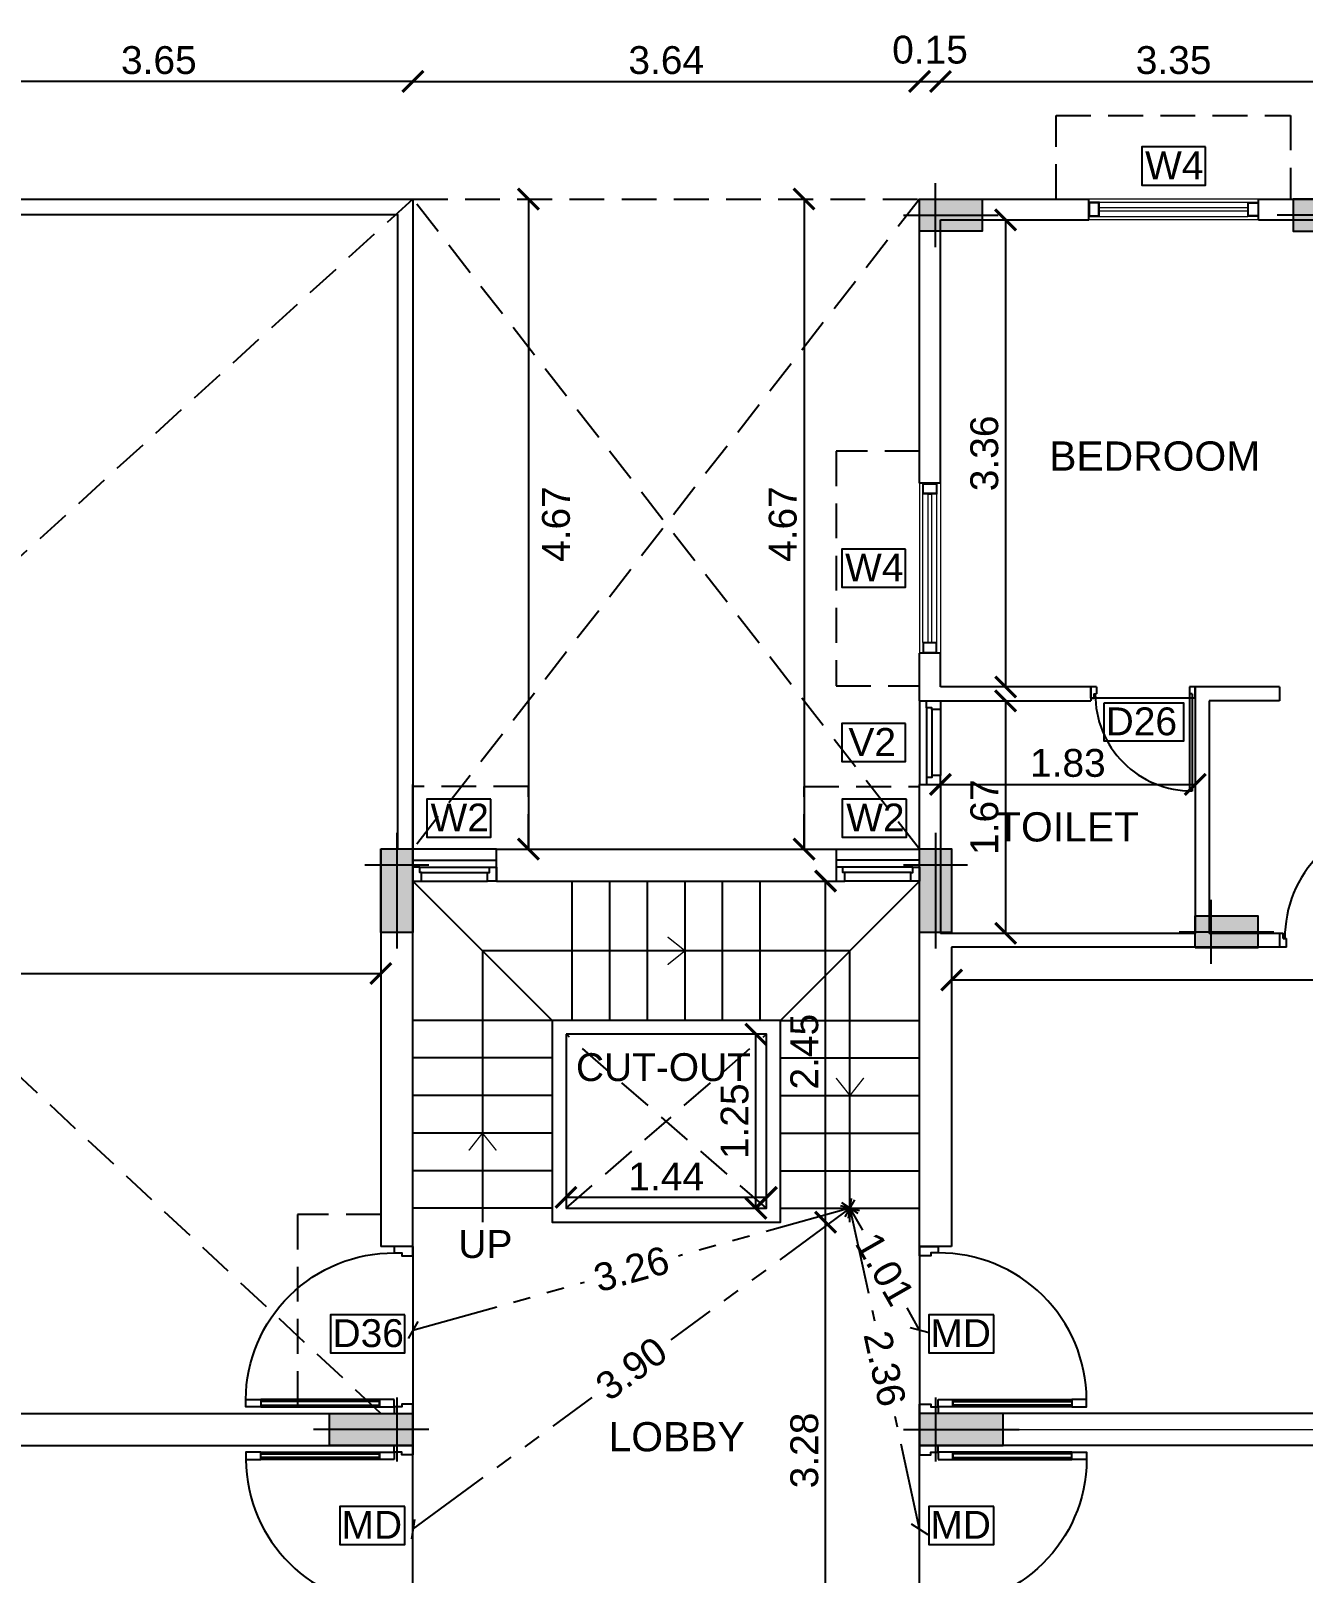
# Model space of a CAD drawing. Header units: metres. Extents: x 2130 to 3135, y 5414 to 5819.
# Drawn here: x 2916 to 2925.14, y 5639.4 to 5650.48 of the extents above; entities that cross this region are included whole.
import ezdxf
from ezdxf.enums import TextEntityAlignment as Align

# ---------------------------------------------------------------- set-up
doc = ezdxf.new("R2010")
doc.units = ezdxf.units.M
doc.header["$MEASUREMENT"] = 0
doc.header["$PDMODE"] = 34
doc.linetypes.add('HIDDEN', pattern=[0.375, 0.25, -0.125])
doc.linetypes.add('PHANTOM2', pattern=[1.25, 0.625, -0.125, 0.125, -0.125, 0.125, -0.125])
doc.layers.get('0').update_dxf_attribs({"lineweight": 18})
doc.layers.get('Defpoints').update_dxf_attribs({"lineweight": 18})
for name, color, linetype in [('col', 1, 'Continuous'), ('DIM', 8, 'Continuous'), ('JD', 3, 'Continuous'), ('WALL', 2, 'Continuous'), ('WIN', 5, 'Continuous')]:
    doc.layers.add(name, color=color, linetype=linetype)
doc.layers.add('DIST_EXIT', color=7, linetype='Continuous', lineweight=0)
doc.layers.add('text', color=7, linetype='Continuous', lineweight=25)
doc.styles.add('A1', font='arial.ttf')
doc.styles.add('R1', font='arial.ttf')
doc.styles.get("Standard").update_dxf_attribs({"font": 'arial.ttf'})
doc.dimstyles.new('app', dxfattribs={"dimtxt": 0.2, "dimasz": 0.1, "dimexe": 0.18, "dimexo": 0.0625, "dimgap": 0.09, "dimtad": 0, "dimzin": 0, "dimdsep": 46, "dimtxsty": 'Standard', "dimblk": 'OBLIQUE', "dimcen": 0.09, "dimse1": 1, "dimse2": 1, "dimclre": 8, "dimadec": 0, "dimazin": 0, "dimtfac": 1, "dimtofl": 0, "dimtmove": 0, "dimatfit": 3, "dimfxl": 0, "dimtolj": 1, "dimtzin": 0, "dimarcsym": 0})
doc.dimstyles.new('DIM-CMDA', dxfattribs={"dimtxt": 0.2, "dimasz": 0.15, "dimexe": 0.05, "dimexo": 0.0625, "dimgap": 0.05, "dimtad": 1, "dimzin": 1, "dimdsep": 46, "dimtxsty": 'R1', "dimblk": 'ARCHTICK', "dimcen": 0.09, "dimse1": 1, "dimse2": 1, "dimclrd": 8, "dimclre": 8, "dimadec": 0, "dimazin": 0, "dimtm": 1e-09, "dimtfac": 1, "dimtofl": 0, "dimtmove": 2, "dimatfit": 3, "dimfxl": 0, "dimtolj": 1, "dimtzin": 0, "dimlwd": -1, "dimlwe": -1, "dimarcsym": 0})

# ---------------------------------------------------------------- blocks, each defined once
blk = doc.blocks.new('A$C184E58E8')
for points in [[(825, 900), (825, 820), (865, 820), (865, 900)], [(825, 180), (825, 820), (865, 820), (865, 180)], [(835, 180), (835, 820), (855, 820), (855, 180)], [(825, 100), (825, 180), (865, 180), (865, 100)], [(35, 100), (35, 60), (50, 60), (50, 50), (50, 0), (0, 0), (0, 100)], [(865, 100), (900, 100), (900, 0), (850, 0), (850, 50), (850, 60), (865, 60)]]:
    blk.add_lwpolyline(points, close=True)
blk.add_arc((830, 105), 795, 90.36035, 180.36035)
blk = doc.blocks.new('MD')
at = {"layer": 'WIN'}
blk.add_line((-132.8668, 1580.5607), (-133.9268, 1580.5607), dxfattribs=at)
at = {"layer": 'WIN', "xscale": -0.0011777777776842, "yscale": 0.0011777777776842, "zscale": 0.0011777777776842}
blk.add_blockref('A$C184E58E8', (-132.8668, 1580.5607), dxfattribs=at)
blk = doc.blocks.new('A$C1E3E09E3')
at = {"layer": 'WIN'}
for p, q in [((0, 0.6), (0, 0)), ((0.05, 0.551), (0.05, 0.049)), ((0.087, 0.537), (0.087, 0.063)), ((0.15, 0.537), (0.15, 0.063))]:
    blk.add_line(p, q, dxfattribs=at)
at = {"layer": 'WIN', "color": 9}
for points in [[(0.05, 0.551), (0.05, 0.6), (0.15, 0.6), (0.15, 0.537), (0.087, 0.537), (0.087, 0.551), (0.05, 0.551)], [(0.05, 0.049), (0.05, 0), (0.15, 0), (0.15, 0.063), (0.087, 0.063), (0.087, 0.049), (0.05, 0.049)]]:
    blk.add_lwpolyline(points, dxfattribs=at)
blk = doc.blocks.new('A$C451D3D78')
at = {"layer": 'WIN'}
for p, q in [((0.851, 0.887), (0, 0.887)), ((0.813, 0.915), (0.913, 0.915)), ((0.813, 0.915), (0.813, 0.888)), ((0.851, 0.888), (0.813, 0.888)), ((0.851, 0.888), (0.851, 0.864)), ((0.913, 0.915), (0.913, 0.864)), ((0.851, 0.866), (0.001, 0.866)), ((0.913, 0.864), (0.851, 0.864)), ((0.851, 0.027), (0.813, 0.027)), ((0.813, 0), (0.813, 0.027)), ((0.913, 0.051), (0.851, 0.051)), ((0.851, 0.027), (0.851, 0.051)), ((0.913, 0.051), (0.913, 0)), ((0.813, 0), (0.913, 0))]:
    blk.add_line(p, q, dxfattribs=at)
blk.add_arc((0.846, 0.885), 0.846, 179.8207, 270.3545, dxfattribs=at)
blk = doc.blocks.new('A$C43150011')
at = {"layer": 'WIN'}
for p, q in [((0.667, 0.75), (0.749, 0.75)), ((0.667, 0.75), (0.667, 0.728)), ((0.698, 0.728), (0.667, 0.728)), ((0.698, 0.728), (0.698, 0.708)), ((0.749, 0.708), (0.698, 0.708)), ((0.749, 0.708), (0.749, 0.75)), ((0.698, 0.023), (0, 0.023)), ((0.698, 0.04), (0.001, 0.04)), ((0.667, 0), (0.667, 0.022)), ((0.698, 0.022), (0.667, 0.022)), ((0.667, 0), (0.749, 0)), ((0.749, 0.042), (0.698, 0.042)), ((0.698, 0.022), (0.698, 0.042)), ((0.749, 0), (0.749, 0.042))]:
    blk.add_line(p, q, dxfattribs=at)
blk.add_lwpolyline([(0.667, 0), (0.667, 0.75)], dxfattribs=at)
blk.add_arc((0.694, 0.025), 0.693, 89.6455, 180.1793, dxfattribs=at)
blk = doc.blocks.new('A$C5D530010')
at = {"layer": 'WIN', "lineweight": 9}
blk.add_lwpolyline([(0.064, 0.077), (0.064, 1.143), (0.089, 1.143), (0.089, 0.077)], close=True, dxfattribs=at)
at = {"color": 7, "lineweight": 9}
for points in [[(0.025, 1.22), (0.127, 1.22), (0.127, 1.143), (0.025, 1.143)], [(0.025, 0), (0.025, 0.077), (0.127, 0.077), (0.127, 0)]]:
    blk.add_wipeout(points, dxfattribs=at).dxf.layer = 'WIN'
at = {"layer": 'WIN', "lineweight": 9}
for p, q in [((0, 0), (0, 1.22)), ((0.15, 0), (0.15, 1.22)), ((0.025, 1.143), (0.025, 0.077)), ((0.127, 1.143), (0.127, 0.077))]:
    blk.add_line(p, q, dxfattribs=at)
at = {"layer": 'WIN', "color": 7, "lineweight": 9}
for points in [[(0.025, 1.22), (0.025, 1.143), (0.127, 1.143), (0.127, 1.22), (0.025, 1.22)], [(0.127, 0), (0.025, 0), (0.025, 0.077), (0.127, 0.077), (0.127, 0)]]:
    blk.add_lwpolyline(points, dxfattribs=at)
for points in [[(0.031, 1.214), (0.031, 1.149), (0.121, 1.149), (0.121, 1.214)], [(0.121, 0.006), (0.031, 0.006), (0.031, 0.071), (0.121, 0.071)]]:
    blk.add_lwpolyline(points, close=True, dxfattribs=at)
blk = doc.blocks.new('230x600')
blk.add_hatch(color=0).paths.add_polyline_path([(1593.962, -175.039), (1594.192, -175.039), (1594.192, -175.639), (1593.962, -175.639)])
at = {"color": 0}
for p, q in [((1594.077, -174.924), (1594.077, -175.754)), ((1593.847, -175.154), (1594.307, -175.154))]:
    blk.add_line(p, q, dxfattribs=at)
blk.add_lwpolyline([(1593.962, -175.039), (1594.192, -175.039), (1594.192, -175.639), (1593.962, -175.639)], close=True, dxfattribs=at)
blk = doc.blocks.new('230x450')
blk.add_hatch(color=0).paths.add_polyline_path([(1594.873, -175.039), (1595.103, -175.039), (1595.103, -175.489), (1594.873, -175.489)])
at = {"color": 0}
for p, q in [((1594.988, -174.924), (1594.988, -175.604)), ((1594.758, -175.154), (1595.218, -175.154))]:
    blk.add_line(p, q, dxfattribs=at)
blk.add_lwpolyline([(1594.873, -175.039), (1595.103, -175.039), (1595.103, -175.489), (1594.873, -175.489)], close=True, dxfattribs=at)
blk = doc.blocks.new('_ArchTick')
at = {"color": 0, "linetype": 'ByBlock', "const_width": 0.15}
blk.add_lwpolyline([(-0.5, -0.5), (0.5, 0.5)], dxfattribs=at)
blk = doc.blocks.new('*D276')
at = {"layer": 'Defpoints', "color": 0}
for p in [(2915.096, 5650.112), (2915.096, 5649.267), (2918.746, 5648.658)]:
    blk.add_point(p, dxfattribs=at)
at = {"layer": 'DIM', "color": 8}
blk.add_line((2918.746, 5650.112), (2915.096, 5650.112), dxfattribs=at)
at = {"layer": 'DIM', "color": 8, "xscale": 0.15, "yscale": 0.15, "zscale": 0.15, "rotation": 180}
blk.add_blockref('_ArchTick', (2915.096, 5650.112), dxfattribs=at)
at = {"layer": 'DIM', "color": 8, "xscale": 0.15, "yscale": 0.15, "zscale": 0.15}
blk.add_blockref('_ArchTick', (2918.746, 5650.112), dxfattribs=at)
at = {"layer": 'DIM', "color": 0, "insert": (2916.921, 5650.264), "char_height": 0.2, "attachment_point": 5, "style": 'R1'}
blk.add_mtext('\\A1;3.65', dxfattribs=at)
blk = doc.blocks.new('*D277')
at = {"layer": 'Defpoints', "color": 0}
for p in [(2922.386, 5650.112), (2918.746, 5648.351), (2922.386, 5648.246)]:
    blk.add_point(p, dxfattribs=at)
at = {"layer": 'DIM', "color": 8}
blk.add_line((2918.746, 5650.112), (2922.386, 5650.112), dxfattribs=at)
at = {"layer": 'DIM', "color": 8, "xscale": 0.15, "yscale": 0.15, "zscale": 0.15, "rotation": 180}
blk.add_blockref('_ArchTick', (2918.746, 5650.112), dxfattribs=at)
at = {"layer": 'DIM', "color": 8, "xscale": 0.15, "yscale": 0.15, "zscale": 0.15}
blk.add_blockref('_ArchTick', (2922.386, 5650.112), dxfattribs=at)
at = {"layer": 'DIM', "color": 0, "insert": (2920.566, 5650.264), "char_height": 0.2, "attachment_point": 5, "style": 'R1'}
blk.add_mtext('\\A1;3.64', dxfattribs=at)
blk = doc.blocks.new('*D278')
at = {"layer": 'Defpoints', "color": 0}
for p in [(2922.536, 5650.112), (2922.386, 5648.246), (2922.536, 5648.171)]:
    blk.add_point(p, dxfattribs=at)
at = {"layer": 'DIM', "color": 8}
blk.add_line((2922.386, 5650.112), (2922.536, 5650.112), dxfattribs=at)
at = {"layer": 'DIM', "color": 8, "xscale": 0.15, "yscale": 0.15, "zscale": 0.15, "rotation": 180}
blk.add_blockref('_ArchTick', (2922.386, 5650.112), dxfattribs=at)
at = {"layer": 'DIM', "color": 8, "xscale": 0.15, "yscale": 0.15, "zscale": 0.15}
blk.add_blockref('_ArchTick', (2922.536, 5650.112), dxfattribs=at)
at = {"layer": 'DIM', "color": 0, "insert": (2922.461, 5650.339), "char_height": 0.2, "attachment_point": 5, "style": 'R1'}
blk.add_mtext('\\A1;0.15', dxfattribs=at)
blk = doc.blocks.new('*D279')
at = {"layer": 'Defpoints', "color": 0}
for p in [(2925.886, 5650.112), (2925.886, 5648.391), (2922.536, 5648.171)]:
    blk.add_point(p, dxfattribs=at)
at = {"layer": 'DIM', "color": 8}
blk.add_line((2922.536, 5650.112), (2925.886, 5650.112), dxfattribs=at)
at = {"layer": 'DIM', "color": 8, "xscale": 0.15, "yscale": 0.15, "zscale": 0.15, "rotation": 180}
blk.add_blockref('_ArchTick', (2922.536, 5650.112), dxfattribs=at)
at = {"layer": 'DIM', "color": 8, "xscale": 0.15, "yscale": 0.15, "zscale": 0.15}
blk.add_blockref('_ArchTick', (2925.886, 5650.112), dxfattribs=at)
at = {"layer": 'DIM', "color": 0, "insert": (2924.211, 5650.264), "char_height": 0.2, "attachment_point": 5, "style": 'R1'}
blk.add_mtext('\\A1;3.35', dxfattribs=at)
blk = doc.blocks.new('*D285')
at = {"layer": 'Defpoints', "color": 0}
for p in [(2918.746, 5650.802), (2909.166, 5649.267), (2918.746, 5648.658)]:
    blk.add_point(p, dxfattribs=at)
at = {"layer": 'DIM', "color": 8}
blk.add_line((2909.166, 5650.802), (2918.746, 5650.802), dxfattribs=at)
at = {"layer": 'DIM', "color": 8, "xscale": 0.15, "yscale": 0.15, "zscale": 0.15, "rotation": 180}
blk.add_blockref('_ArchTick', (2909.166, 5650.802), dxfattribs=at)
at = {"layer": 'DIM', "color": 8, "xscale": 0.15, "yscale": 0.15, "zscale": 0.15}
blk.add_blockref('_ArchTick', (2918.746, 5650.802), dxfattribs=at)
at = {"layer": 'DIM', "color": 4, "insert": (2913.956, 5650.954), "char_height": 0.2, "attachment_point": 5, "style": 'R1'}
blk.add_mtext('\\A1;9.58', dxfattribs=at)
blk = doc.blocks.new('*D286')
at = {"layer": 'Defpoints', "color": 0}
for p in [(2922.386, 5650.802), (2918.746, 5648.658), (2922.386, 5648.55)]:
    blk.add_point(p, dxfattribs=at)
at = {"layer": 'DIM', "color": 8}
blk.add_line((2918.746, 5650.802), (2922.386, 5650.802), dxfattribs=at)
at = {"layer": 'DIM', "color": 8, "xscale": 0.15, "yscale": 0.15, "zscale": 0.15, "rotation": 180}
blk.add_blockref('_ArchTick', (2918.746, 5650.802), dxfattribs=at)
at = {"layer": 'DIM', "color": 8, "xscale": 0.15, "yscale": 0.15, "zscale": 0.15}
blk.add_blockref('_ArchTick', (2922.386, 5650.802), dxfattribs=at)
at = {"layer": 'DIM', "color": 4, "insert": (2920.566, 5650.954), "char_height": 0.2, "attachment_point": 5, "style": 'R1'}
blk.add_mtext('\\A1;3.64', dxfattribs=at)
blk = doc.blocks.new('*D287')
at = {"layer": 'Defpoints', "color": 0}
for p in [(2926.036, 5650.802), (2926.036, 5648.617), (2922.386, 5648.55)]:
    blk.add_point(p, dxfattribs=at)
at = {"layer": 'DIM', "color": 8}
blk.add_line((2922.386, 5650.802), (2926.036, 5650.802), dxfattribs=at)
at = {"layer": 'DIM', "color": 8, "xscale": 0.15, "yscale": 0.15, "zscale": 0.15, "rotation": 180}
blk.add_blockref('_ArchTick', (2922.386, 5650.802), dxfattribs=at)
at = {"layer": 'DIM', "color": 8, "xscale": 0.15, "yscale": 0.15, "zscale": 0.15}
blk.add_blockref('_ArchTick', (2926.036, 5650.802), dxfattribs=at)
at = {"layer": 'DIM', "color": 4, "insert": (2924.211, 5650.954), "char_height": 0.2, "attachment_point": 5, "style": 'R1'}
blk.add_mtext('\\A1;3.65', dxfattribs=at)
blk = doc.blocks.new('*D290')
at = {"layer": 'Defpoints', "color": 0}
for p in [(2909.166, 5651.398), (2909.166, 5648.134), (2931.966, 5647.863)]:
    blk.add_point(p, dxfattribs=at)
at = {"layer": 'DIM', "color": 8}
blk.add_line((2931.966, 5651.398), (2909.166, 5651.398), dxfattribs=at)
at = {"layer": 'DIM', "color": 8, "xscale": 0.15, "yscale": 0.15, "zscale": 0.15, "rotation": 180}
blk.add_blockref('_ArchTick', (2909.166, 5651.398), dxfattribs=at)
at = {"layer": 'DIM', "color": 8, "xscale": 0.15, "yscale": 0.15, "zscale": 0.15}
blk.add_blockref('_ArchTick', (2931.966, 5651.398), dxfattribs=at)
at = {"layer": 'DIM', "color": 2, "insert": (2920.566, 5651.56), "char_height": 0.22, "attachment_point": 5, "style": 'R1'}
blk.add_mtext('\\A1;22.80', dxfattribs=at)
blk = doc.blocks.new('*D136')
at = {"layer": 'Defpoints', "color": 0}
for p in [(2909.166, 5643.889), (2918.516, 5643.703), (2918.516, 5642.166)]:
    blk.add_point(p, dxfattribs=at)
at = {"layer": 'DIM', "color": 8}
blk.add_line((2909.166, 5643.703), (2918.516, 5643.703), dxfattribs=at)
at = {"layer": 'DIM', "color": 8, "xscale": 0.15, "yscale": 0.15, "zscale": 0.15, "rotation": 180}
blk.add_blockref('_ArchTick', (2909.166, 5643.703), dxfattribs=at)
at = {"layer": 'DIM', "color": 8, "xscale": 0.15, "yscale": 0.15, "zscale": 0.15}
blk.add_blockref('_ArchTick', (2918.516, 5643.703), dxfattribs=at)
at = {"layer": 'DIM', "color": 0, "insert": (2913.911, 5643.537), "char_height": 0.2, "attachment_point": 5, "style": 'R1'}
blk.add_mtext('\\A1;9.35', dxfattribs=at)
blk = doc.blocks.new('*D138')
at = {"layer": 'Defpoints', "color": 0}
for p in [(2919.829, 5649.267), (2919.576, 5644.597), (2919.829, 5644.597)]:
    blk.add_point(p, dxfattribs=at)
at = {"layer": 'DIM', "color": 8}
blk.add_line((2919.576, 5649.267), (2919.576, 5644.597), dxfattribs=at)
at = {"layer": 'DIM', "color": 8, "xscale": 0.15, "yscale": 0.15, "zscale": 0.15}
for p, rotation in [((2919.576, 5649.267), 90), ((2919.576, 5644.597), 270)]:
    blk.add_blockref('_ArchTick', p, dxfattribs=dict(at, rotation=rotation))
at = {"layer": 'DIM', "color": 0, "insert": (2919.775, 5646.932), "char_height": 0.2, "attachment_point": 5, "rotation": 90, "style": 'R1'}
blk.add_mtext('\\A1;4.67', dxfattribs=at)
blk = doc.blocks.new('*D139')
at = {"layer": 'Defpoints', "color": 0}
for p in [(2922.994, 5649.267), (2921.265, 5644.597), (2921.556, 5644.597)]:
    blk.add_point(p, dxfattribs=at)
at = {"layer": 'DIM', "color": 8}
blk.add_line((2921.556, 5649.267), (2921.556, 5644.597), dxfattribs=at)
at = {"layer": 'DIM', "color": 8, "xscale": 0.15, "yscale": 0.15, "zscale": 0.15}
for p, rotation in [((2921.556, 5649.267), 90), ((2921.556, 5644.597), 270)]:
    blk.add_blockref('_ArchTick', p, dxfattribs=dict(at, rotation=rotation))
at = {"layer": 'DIM', "color": 0, "insert": (2921.404, 5646.932), "char_height": 0.2, "attachment_point": 5, "rotation": 90, "style": 'R1'}
blk.add_mtext('\\A1;4.67', dxfattribs=at)
blk = doc.blocks.new('*D140')
at = {"layer": 'Defpoints', "color": 0}
for p in [(2923.069, 5649.117), (2923.004, 5645.762), (2923.076, 5645.762)]:
    blk.add_point(p, dxfattribs=at)
at = {"layer": 'DIM', "color": 8}
blk.add_line((2923.004, 5649.117), (2923.004, 5645.762), dxfattribs=at)
at = {"layer": 'DIM', "color": 8, "xscale": 0.15, "yscale": 0.15, "zscale": 0.15}
for p, rotation in [((2923.004, 5649.117), 90), ((2923.004, 5645.762), 270)]:
    blk.add_blockref('_ArchTick', p, dxfattribs=dict(at, rotation=rotation))
at = {"layer": 'DIM', "color": 0, "insert": (2922.852, 5647.44), "char_height": 0.2, "attachment_point": 5, "rotation": 90, "style": 'R1'}
blk.add_mtext('\\A1;3.36', dxfattribs=at)
blk = doc.blocks.new('*D141')
at = {"layer": 'Defpoints', "color": 0}
for p in [(2922.788, 5645.662), (2922.788, 5643.992), (2923.004, 5643.992)]:
    blk.add_point(p, dxfattribs=at)
at = {"layer": 'DIM', "color": 8}
blk.add_line((2923.004, 5645.662), (2923.004, 5643.992), dxfattribs=at)
at = {"layer": 'DIM', "color": 8, "xscale": 0.15, "yscale": 0.15, "zscale": 0.15}
for p, rotation in [((2923.004, 5645.662), 90), ((2923.004, 5643.992), 270)]:
    blk.add_blockref('_ArchTick', p, dxfattribs=dict(at, rotation=rotation))
at = {"layer": 'DIM', "color": 0, "insert": (2922.852, 5644.827), "char_height": 0.2, "attachment_point": 5, "rotation": 90, "style": 'R1'}
blk.add_mtext('\\A1;1.67', dxfattribs=at)
blk = doc.blocks.new('*D142')
at = {"layer": 'Defpoints', "color": 0}
for p in [(2924.366, 5645.062), (2922.536, 5644.918), (2924.366, 5644.918)]:
    blk.add_point(p, dxfattribs=at)
at = {"layer": 'DIM', "color": 8}
blk.add_line((2922.536, 5645.062), (2924.366, 5645.062), dxfattribs=at)
at = {"layer": 'DIM', "color": 8, "xscale": 0.15, "yscale": 0.15, "zscale": 0.15, "rotation": 180}
blk.add_blockref('_ArchTick', (2922.536, 5645.062), dxfattribs=at)
at = {"layer": 'DIM', "color": 8, "xscale": 0.15, "yscale": 0.15, "zscale": 0.15}
blk.add_blockref('_ArchTick', (2924.366, 5645.062), dxfattribs=at)
at = {"layer": 'DIM', "color": 0, "insert": (2923.451, 5645.215), "char_height": 0.2, "attachment_point": 5, "style": 'R1'}
blk.add_mtext('\\A1;1.83', dxfattribs=at)
blk = doc.blocks.new('*D147')
at = {"layer": 'Defpoints', "color": 0}
for p in [(2929.536, 5643.657), (2922.616, 5642.035), (2929.536, 5641.317)]:
    blk.add_point(p, dxfattribs=at)
at = {"layer": 'DIM', "color": 8}
blk.add_line((2922.616, 5643.657), (2929.536, 5643.657), dxfattribs=at)
at = {"layer": 'DIM', "color": 8, "xscale": 0.15, "yscale": 0.15, "zscale": 0.15, "rotation": 180}
blk.add_blockref('_ArchTick', (2922.616, 5643.657), dxfattribs=at)
at = {"layer": 'DIM', "color": 8, "xscale": 0.15, "yscale": 0.15, "zscale": 0.15}
blk.add_blockref('_ArchTick', (2929.536, 5643.657), dxfattribs=at)
at = {"layer": 'DIM', "color": 0, "insert": (2926.251, 5643.499), "char_height": 0.2, "attachment_point": 5, "style": 'R1'}
blk.add_mtext('\\A1;6.92', dxfattribs=at)
blk = doc.blocks.new('*D150')
at = {"layer": 'Defpoints', "color": 0}
for p in [(2929.536, 5639.645), (2922.616, 5638.863), (2929.536, 5637.134)]:
    blk.add_point(p, dxfattribs=at)
at = {"layer": 'DIM', "color": 8}
blk.add_line((2922.616, 5637.134), (2929.536, 5637.134), dxfattribs=at)
at = {"layer": 'DIM', "color": 8, "xscale": 0.15, "yscale": 0.15, "zscale": 0.15, "rotation": 180}
blk.add_blockref('_ArchTick', (2922.616, 5637.134), dxfattribs=at)
at = {"layer": 'DIM', "color": 8, "xscale": 0.15, "yscale": 0.15, "zscale": 0.15}
blk.add_blockref('_ArchTick', (2929.536, 5637.134), dxfattribs=at)
at = {"layer": 'DIM', "color": 0, "insert": (2926.076, 5637.286), "char_height": 0.2, "attachment_point": 5, "style": 'R1'}
blk.add_mtext('\\A1;6.92', dxfattribs=at)
blk = doc.blocks.new('*D159')
at = {"layer": 'Defpoints', "color": 0}
for p in [(2921.364, 5641.917), (2921.711, 5641.917), (2921.364, 5638.637)]:
    blk.add_point(p, dxfattribs=at)
at = {"layer": 'DIM', "color": 8}
blk.add_line((2921.711, 5638.637), (2921.711, 5641.917), dxfattribs=at)
at = {"layer": 'DIM', "color": 8, "xscale": 0.15, "yscale": 0.15, "zscale": 0.15}
for p, rotation in [((2921.711, 5641.917), 90), ((2921.711, 5638.637), 270)]:
    blk.add_blockref('_ArchTick', p, dxfattribs=dict(at, rotation=rotation))
at = {"layer": 'DIM', "color": 0, "insert": (2921.559, 5640.277), "char_height": 0.2, "attachment_point": 5, "rotation": 90, "style": 'R1'}
blk.add_mtext('\\A1;3.28', dxfattribs=at)
blk = doc.blocks.new('*D160')
at = {"layer": 'Defpoints', "color": 0}
for p in [(2921.386, 5644.367), (2921.711, 5644.367), (2921.386, 5641.917)]:
    blk.add_point(p, dxfattribs=at)
at = {"layer": 'DIM', "color": 8}
blk.add_line((2921.711, 5641.917), (2921.711, 5644.367), dxfattribs=at)
at = {"layer": 'DIM', "color": 8, "xscale": 0.15, "yscale": 0.15, "zscale": 0.15}
for p, rotation in [((2921.711, 5644.367), 90), ((2921.711, 5641.917), 270)]:
    blk.add_blockref('_ArchTick', p, dxfattribs=dict(at, rotation=rotation))
at = {"layer": 'DIM', "color": 0, "insert": (2921.559, 5643.142), "char_height": 0.2, "attachment_point": 5, "rotation": 90, "style": 'R1'}
blk.add_mtext('\\A1;2.45', dxfattribs=at)
blk = doc.blocks.new('*D161')
at = {"layer": 'Defpoints', "color": 0}
for p in [(2919.846, 5642.095), (2919.846, 5642.017), (2921.286, 5642.017)]:
    blk.add_point(p, dxfattribs=at)
at = {"layer": 'DIM', "color": 8}
blk.add_line((2921.286, 5642.095), (2919.846, 5642.095), dxfattribs=at)
at = {"layer": 'DIM', "color": 8, "xscale": 0.15, "yscale": 0.15, "zscale": 0.15, "rotation": 180}
blk.add_blockref('_ArchTick', (2919.846, 5642.095), dxfattribs=at)
at = {"layer": 'DIM', "color": 8, "xscale": 0.15, "yscale": 0.15, "zscale": 0.15}
blk.add_blockref('_ArchTick', (2921.286, 5642.095), dxfattribs=at)
at = {"layer": 'DIM', "color": 0, "insert": (2920.566, 5642.245), "char_height": 0.2, "attachment_point": 5, "style": 'R1'}
blk.add_mtext('\\A1;1.44', dxfattribs=at)
blk = doc.blocks.new('*D162')
at = {"layer": 'Defpoints', "color": 0}
for p in [(2921.21, 5643.267), (2921.286, 5643.267), (2921.286, 5642.017)]:
    blk.add_point(p, dxfattribs=at)
at = {"layer": 'DIM', "color": 8}
blk.add_line((2921.21, 5642.017), (2921.21, 5643.267), dxfattribs=at)
at = {"layer": 'DIM', "color": 8, "xscale": 0.15, "yscale": 0.15, "zscale": 0.15}
for p, rotation in [((2921.21, 5643.267), 90), ((2921.21, 5642.017), 270)]:
    blk.add_blockref('_ArchTick', p, dxfattribs=dict(at, rotation=rotation))
at = {"layer": 'DIM', "color": 0, "insert": (2921.058, 5642.642), "char_height": 0.2, "attachment_point": 5, "rotation": 90, "style": 'R1'}
blk.add_mtext('\\A1;1.25', dxfattribs=at)
blk = doc.blocks.new('_Oblique')
at = {"color": 0, "linetype": 'ByBlock', "lineweight": -2}
blk.add_line((-0.5, -0.5), (0.5, 0.5), dxfattribs=at)
blk = doc.blocks.new('*D937')
at = {"layer": 'Defpoints', "color": 0}
for p in [(2921.886, 5642.017), (2921.886, 5642.017), (2922.386, 5641.142)]:
    blk.add_point(p, dxfattribs=at)
at = {"layer": 'DIST_EXIT', "color": 0, "linetype": 'PHANTOM2', "lineweight": -2}
for p, q in [((2921.886, 5642.017), (2921.977, 5641.859)), ((2922.386, 5641.142), (2922.296, 5641.301))]:
    blk.add_line(p, q, dxfattribs=at)
at = {"layer": 'DIST_EXIT', "color": 0, "lineweight": -2, "xscale": 0.1, "yscale": 0.1, "zscale": 0.1}
for p, rotation in [((2921.886, 5642.017), 119.744881298815), ((2922.386, 5641.142), 299.744881298815)]:
    blk.add_blockref('_Oblique', p, dxfattribs=dict(at, rotation=rotation))
at = {"layer": 'DIST_EXIT', "color": 0, "insert": (2922.136, 5641.58), "char_height": 0.2, "attachment_point": 5, "rotation": 299.7449}
blk.add_mtext('\\A1;1.01', dxfattribs=at)
blk = doc.blocks.new('*D938')
at = {"layer": 'Defpoints', "color": 0}
for p in [(2921.886, 5642.017), (2918.746, 5639.712), (2918.746, 5639.712)]:
    blk.add_point(p, dxfattribs=at)
at = {"layer": 'DIST_EXIT', "color": 0, "linetype": 'PHANTOM2', "lineweight": -2}
for p, q in [((2921.886, 5642.017), (2920.598, 5641.072)), ((2918.746, 5639.712), (2920.035, 5640.658))]:
    blk.add_line(p, q, dxfattribs=at)
at = {"layer": 'DIST_EXIT', "color": 0, "lineweight": -2, "xscale": 0.1, "yscale": 0.1, "zscale": 0.1}
for p, rotation in [((2921.886, 5642.017), 36.28151494542211), ((2918.746, 5639.712), 216.2815149454222)]:
    blk.add_blockref('_Oblique', p, dxfattribs=dict(at, rotation=rotation))
at = {"layer": 'DIST_EXIT', "color": 0, "insert": (2920.316, 5640.865), "char_height": 0.2, "attachment_point": 5, "rotation": 36.2815}
blk.add_mtext('\\A1;3.90', dxfattribs=at)
blk = doc.blocks.new('*D939')
at = {"layer": 'Defpoints', "color": 0}
for p in [(2921.886, 5642.017), (2918.746, 5641.142), (2918.746, 5641.142)]:
    blk.add_point(p, dxfattribs=at)
at = {"layer": 'DIST_EXIT', "color": 0, "linetype": 'PHANTOM2', "lineweight": -2}
for p, q in [((2921.886, 5642.017), (2920.653, 5641.674)), ((2918.746, 5641.142), (2919.979, 5641.486))]:
    blk.add_line(p, q, dxfattribs=at)
at = {"layer": 'DIST_EXIT', "color": 0, "lineweight": -2, "xscale": 0.1, "yscale": 0.1, "zscale": 0.1}
for p, rotation in [((2921.886, 5642.017), 15.57115571835941), ((2918.746, 5641.142), 195.5711557183593)]:
    blk.add_blockref('_Oblique', p, dxfattribs=dict(at, rotation=rotation))
at = {"layer": 'DIST_EXIT', "color": 0, "insert": (2920.316, 5641.58), "char_height": 0.2, "attachment_point": 5, "rotation": 15.5712}
blk.add_mtext('\\A1;3.26', dxfattribs=at)
blk = doc.blocks.new('*D940')
at = {"layer": 'Defpoints', "color": 0}
for p in [(2921.886, 5642.017), (2921.886, 5642.017), (2922.386, 5639.712)]:
    blk.add_point(p, dxfattribs=at)
at = {"layer": 'DIST_EXIT', "color": 0, "linetype": 'PHANTOM2', "lineweight": -2}
for p, q in [((2921.886, 5642.017), (2922.062, 5641.208)), ((2922.386, 5639.712), (2922.211, 5640.522))]:
    blk.add_line(p, q, dxfattribs=at)
at = {"layer": 'DIST_EXIT', "color": 0, "lineweight": -2, "xscale": 0.1, "yscale": 0.1, "zscale": 0.1}
for p, rotation in [((2921.886, 5642.017), 102.2389717941003), ((2922.386, 5639.712), 282.2389717941003)]:
    blk.add_blockref('_Oblique', p, dxfattribs=dict(at, rotation=rotation))
at = {"layer": 'DIST_EXIT', "color": 0, "insert": (2922.136, 5640.865), "char_height": 0.2, "attachment_point": 5, "rotation": 282.239}
blk.add_mtext('\\A1;2.36', dxfattribs=at)

msp = doc.modelspace()

# ---------------------------------------------------------------- linework, layer by layer
at = {"color": 4}
for points in [[(2931.966, 5649.267), (2928.316, 5649.267), (2928.316, 5647.967), (2926.036, 5647.967), (2926.036, 5649.267), (2922.386, 5649.267), (2922.386, 5640.427), (2929.686, 5640.427), (2929.686, 5643.842), (2931.966, 5643.842)], [(2909.166, 5631.887), (2912.816, 5631.887), (2912.816, 5632.887), (2915.096, 5632.887), (2915.096, 5631.277), (2918.746, 5631.277), (2918.746, 5640.542), (2911.446, 5640.542), (2911.446, 5637.012), (2909.166, 5637.012)], [(2931.966, 5631.887), (2928.316, 5631.887), (2928.316, 5632.887), (2926.036, 5632.887), (2926.036, 5631.277), (2922.386, 5631.277), (2922.386, 5640.427), (2929.686, 5640.427), (2929.686, 5637.012), (2931.966, 5637.012)]]:
    msp.add_lwpolyline(points, close=True, dxfattribs=at)
at = {"color": 3}
msp.add_lwpolyline([(2919.846, 5643.267), (2921.286, 5643.267), (2921.286, 5642.017), (2919.846, 5642.017)], close=True, dxfattribs=at)
at = {"layer": 'JD', "color": 8}
for points in [[(2924.441, 5649.641), (2923.982, 5649.641), (2923.982, 5649.367), (2924.441, 5649.367)], [(2922.286, 5646.752), (2921.827, 5646.752), (2921.827, 5646.478), (2922.286, 5646.478)], [(2923.713, 5645.647), (2924.282, 5645.647), (2924.282, 5645.373), (2923.713, 5645.373)], [(2922.286, 5645.499), (2921.827, 5645.499), (2921.827, 5645.226), (2922.286, 5645.226)], [(2919.306, 5644.956), (2918.846, 5644.956), (2918.846, 5644.683), (2919.306, 5644.683)], [(2922.291, 5644.956), (2921.831, 5644.956), (2921.831, 5644.683), (2922.291, 5644.683)], [(2918.689, 5641.252), (2918.154, 5641.252), (2918.154, 5640.978), (2918.689, 5640.978)], [(2922.919, 5641.252), (2922.452, 5641.252), (2922.452, 5640.978), (2922.919, 5640.978)], [(2918.689, 5639.875), (2918.222, 5639.875), (2918.222, 5639.602), (2918.689, 5639.602)], [(2922.919, 5639.875), (2922.452, 5639.875), (2922.452, 5639.602), (2922.919, 5639.602)]]:
    msp.add_lwpolyline(points, close=True, dxfattribs=at)
at = {"layer": 'WALL', "color": 8, "linetype": 'HIDDEN'}
for p, q in [((2918.516, 5640.542), (2909.166, 5649.267)), ((2918.746, 5649.267), (2909.166, 5640.542)), ((2918.746, 5649.267), (2922.386, 5649.267)), ((2919.846, 5642.017), (2921.286, 5643.267)), ((2921.286, 5642.017), (2919.846, 5643.267))]:
    msp.add_line(p, q, dxfattribs=at)
at = {"layer": 'WALL', "color": 2}
for p, q in [((2922.386, 5649.267), (2923.601, 5649.267)), ((2922.386, 5647.225), (2922.386, 5649.267)), ((2924.821, 5649.267), (2926.036, 5649.267)), ((2922.536, 5649.117), (2923.601, 5649.117)), ((2922.536, 5647.225), (2922.536, 5649.117)), ((2924.821, 5649.117), (2925.886, 5649.117)), ((2922.386, 5645.662), (2922.386, 5646.005)), ((2922.536, 5645.762), (2922.536, 5646.005)), ((2923.616, 5645.762), (2923.616, 5645.662)), ((2924.366, 5645.762), (2924.366, 5643.992)), ((2924.971, 5645.762), (2924.971, 5645.662)), ((2924.466, 5645.662), (2924.466, 5643.992)), ((2918.746, 5644.517), (2918.746, 5645.062)), ((2922.386, 5644.517), (2922.386, 5645.062)), ((2922.536, 5645.062), (2922.536, 5643.992)), ((2918.516, 5644.597), (2918.516, 5641.742)), ((2924.971, 5643.992), (2924.971, 5643.892)), ((2922.616, 5643.892), (2922.616, 5641.742)), ((2918.746, 5641.742), (2918.516, 5641.742))]:
    msp.add_line(p, q, dxfattribs=at)
at = {"layer": 'WALL', "linetype": 'Continuous'}
for p, q in [((2923.601, 5649.117), (2923.601, 5649.267)), ((2922.536, 5646.005), (2922.386, 5646.005))]:
    msp.add_line(p, q, dxfattribs=at)
at = {"layer": 'WALL'}
for p, q in [((2923.616, 5645.762), (2922.536, 5645.762)), ((2924.971, 5645.762), (2924.366, 5645.762)), ((2922.386, 5645.662), (2923.616, 5645.662)), ((2924.971, 5645.662), (2924.466, 5645.662)), ((2922.386, 5645.062), (2922.536, 5645.062)), ((2918.746, 5644.597), (2918.516, 5644.597)), ((2918.746, 5641.742), (2918.746, 5644.597)), ((2924.366, 5643.992), (2922.536, 5643.992)), ((2924.971, 5643.992), (2924.466, 5643.992)), ((2924.971, 5643.892), (2922.616, 5643.892)), ((2922.616, 5641.742), (2922.386, 5641.742)), ((2911.446, 5640.542), (2918.746, 5640.542)), ((2918.746, 5640.312), (2918.746, 5640.542)), ((2929.536, 5640.542), (2922.386, 5640.542)), ((2911.596, 5640.312), (2918.746, 5640.312)), ((2929.536, 5640.312), (2922.386, 5640.312))]:
    msp.add_line(p, q, dxfattribs=at)
at = {"layer": 'WALL', "color": 1}
for points in [[(2909.166, 5637.012), (2909.166, 5649.267), (2912.816, 5649.267), (2912.816, 5647.967), (2915.096, 5647.967), (2915.096, 5649.267), (2918.746, 5649.267), (2918.746, 5644.597)], [(2909.276, 5637.012), (2909.276, 5649.157), (2912.706, 5649.157), (2912.706, 5647.857), (2915.206, 5647.857), (2915.206, 5649.157), (2918.636, 5649.157), (2918.636, 5644.597)]]:
    msp.add_lwpolyline(points, dxfattribs=at)
at = {"layer": 'WALL'}
for points in [[(2923.601, 5649.117), (2923.601, 5649.267)], [(2924.821, 5649.117), (2924.821, 5649.267)], [(2922.536, 5647.225), (2922.386, 5647.225)], [(2922.536, 5646.005), (2922.386, 5646.005)], [(2922.386, 5641.742), (2922.386, 5644.517)], [(2922.386, 5640.312), (2922.386, 5640.542)]]:
    msp.add_lwpolyline(points, dxfattribs=at)
at = {"layer": 'WALL', "color": 2}
for points in [[(2919.346, 5644.367), (2919.346, 5644.597), (2921.786, 5644.597), (2921.786, 5644.367)], [(2919.346, 5644.367), (2921.786, 5644.367)]]:
    msp.add_lwpolyline(points, dxfattribs=at)
at = {"layer": 'WIN', "linetype": 'HIDDEN'}
for points in [[(2919.576, 5644.597), (2919.576, 5644.597), (2919.576, 5645.047), (2918.746, 5645.047)], [(2921.556, 5644.597), (2921.556, 5644.597), (2921.556, 5645.047), (2922.386, 5645.047)], [(2918.516, 5641.972), (2918.516, 5641.972), (2917.916, 5641.972), (2917.916, 5640.542)]]:
    msp.add_lwpolyline(points, dxfattribs=at)
at = {"layer": 'WIN'}
for points in [[(2919.346, 5644.597), (2918.746, 5644.597)], [(2921.786, 5644.597), (2922.386, 5644.597)], [(2921.886, 5641.917), (2921.886, 5643.867), (2919.246, 5643.867), (2919.246, 5641.917)]]:
    msp.add_lwpolyline(points, dxfattribs=at)
at = {"layer": 'WIN', "linetype": 'Continuous'}
for points in [[(2919.746, 5643.367), (2918.746, 5644.367)], [(2919.891, 5643.367), (2919.891, 5644.367)], [(2920.161, 5643.367), (2920.161, 5644.367)], [(2920.431, 5643.367), (2920.431, 5644.367)], [(2920.701, 5643.367), (2920.701, 5644.367)], [(2920.971, 5643.367), (2920.971, 5644.367)], [(2921.241, 5643.367), (2921.241, 5644.367)], [(2921.386, 5643.367), (2922.386, 5644.367)], [(2919.746, 5643.367), (2918.746, 5643.367)], [(2919.746, 5643.367), (2919.746, 5641.917), (2921.386, 5641.917), (2921.386, 5643.367), (2919.746, 5643.367)], [(2921.386, 5643.367), (2922.386, 5643.367)], [(2919.746, 5643.097), (2918.746, 5643.097)], [(2921.386, 5643.097), (2922.386, 5643.097)], [(2919.746, 5642.827), (2918.746, 5642.827)], [(2921.386, 5642.827), (2922.386, 5642.827)], [(2919.746, 5642.557), (2918.746, 5642.557)], [(2921.386, 5642.557), (2922.386, 5642.557)], [(2919.746, 5642.287), (2918.746, 5642.287)], [(2921.386, 5642.287), (2922.386, 5642.287)], [(2919.746, 5642.017), (2918.746, 5642.017)], [(2921.386, 5642.017), (2922.386, 5642.017)]]:
    msp.add_lwpolyline(points, dxfattribs=at)
at = {"layer": 'WIN', "const_width": 0.01}
for points in [[(2920.576, 5643.966), (2920.701, 5643.867), (2920.576, 5643.767)], [(2921.985, 5642.953), (2921.886, 5642.827), (2921.786, 5642.953)], [(2919.148, 5642.432), (2919.246, 5642.557), (2919.346, 5642.432)]]:
    msp.add_lwpolyline(points, dxfattribs=at)
at = {"layer": 'WIN', "linetype": 'Continuous'}
msp.add_lwpolyline([(2919.846, 5643.267), (2919.846, 5642.017), (2921.286, 5642.017), (2921.286, 5643.267)], close=True, dxfattribs=at)

# ---------------------------------------------------------------- block references
at = {"layer": 'col', "color": 3, "rotation": 90}
for p in [(2747.347, 4054.164), (2749.327, 4049.014)]:
    msp.add_blockref('230x450', p, dxfattribs=at)
at = {"layer": 'col', "color": 3, "xscale": -1, "rotation": 270}
msp.add_blockref('230x450', (3100.558, 4054.164), dxfattribs=at)
at = {"layer": 'col', "color": 4}
for p in [(1324.554, 5819.637), (1328.424, 5819.637)]:
    msp.add_blockref('230x600', p, dxfattribs=at)
at = {"layer": 'col', "color": 4, "rotation": 270}
msp.add_blockref('230x600', (3093.785, 7234.505), dxfattribs=at)
at = {"layer": 'col', "color": 4, "xscale": -1, "rotation": 90}
msp.add_blockref('230x600', (2747.347, 7234.505), dxfattribs=at)
at = {"layer": 'WALL', "color": 6, "linetype": 'Continuous', "yscale": 1.132075471787969}
for p, xscale, zscale, rotation in [((4708.06, 5792.158), 1.132075471787969, 1.132075471787969, 90), ((1133.072, 5792.158), -1.132075471787969, 1.132075471787945, 270), ((4708.06, 5488.697), -1.132075471787969, 1.132075471787945, 90), ((1133.072, 5488.697), 1.132075471787969, 1.132075471787969, 270)]:
    msp.add_blockref('MD', p, dxfattribs=dict(at, xscale=xscale, zscale=zscale, rotation=rotation))
at = {"layer": 'WIN'}
for name, p, rotation in [('A$C43150011', (2924.366, 5645.014), 90), ('A$C451D3D78', (2924.971, 5644.806), 270), ('A$C1E3E09E3', (2921.786, 5644.517), 270)]:
    msp.add_blockref(name, p, dxfattribs=dict(at, rotation=rotation))
msp.add_blockref('A$C1E3E09E3', (2922.386, 5645.062), dxfattribs=at)
at = {"layer": 'WIN', "xscale": -1, "rotation": 90}
msp.add_blockref('A$C1E3E09E3', (2919.346, 5644.517), dxfattribs=at)

# ---------------------------------------------------------------- texts
at = {"layer": 'JD', "style": 'R1'}
for s, p in [('W4', (2924.006, 5649.409)), ('W4', (2921.851, 5646.52)), ('D26', (2923.723, 5645.415)), ('V2', (2921.875, 5645.267)), ('W2', (2918.873, 5644.724)), ('W2', (2921.859, 5644.724)), ('D36', (2918.169, 5641.02)), ('MD', (2922.464, 5641.02)), ('MD', (2918.234, 5639.643)), ('MD', (2922.464, 5639.643))]:
    msp.add_text(s, height=0.2, dxfattribs=at).set_placement(p)
at = {"layer": 'text', "style": 'A1'}
for s, height, p in [('BEDROOM', 0.21, (2924.075, 5647.421)), ('TOILET', 0.21, (2923.449, 5644.757)), ('CUT-OUT', 0.2, (2920.546, 5643.031)), ('LOBBY', 0.21, (2920.641, 5640.376))]:
    msp.add_text(s, height=height, dxfattribs=at).set_placement(p, align=Align.MIDDLE_CENTER)
msp.add_text('UP', height=0.2, dxfattribs=at).set_placement((2919.073, 5641.66))

# ---------------------------------------------------------------- dimensions: what is measured, and where the dimension line sits
at = {"layer": 'DIM', "color": 7}
for base, p1, p2, override, picture, middle in [((2918.746, 5650.802), (2909.166, 5649.267), (2918.746, 5648.658), {"dimpost": '\\X', "dimclrt": 4}, '*D285', (2913.956, 5650.954)), ((2922.386, 5650.802), (2918.746, 5648.658), (2922.386, 5648.55), {"dimpost": '\\X', "dimclrt": 4}, '*D286', (2920.566, 5650.954)), ((2922.536, 5650.112), (2922.386, 5648.246), (2922.536, 5648.171), {"dimpost": '\\X'}, '*D278', (2922.461, 5650.339)), ((2915.096, 5650.112), (2918.746, 5648.658), (2915.096, 5649.267), {"dimpost": '\\X'}, '*D276', (2916.921, 5650.264)), ((2922.386, 5650.112), (2918.746, 5648.351), (2922.386, 5648.246), {"dimpost": '\\X'}, '*D277', (2920.566, 5650.264)), ((2924.366, 5645.062), (2922.536, 5644.918), (2924.366, 5644.918), {"dimpost": '\\X'}, '*D142', (2923.451, 5645.215)), ((2919.846, 5642.095), (2921.286, 5642.017), (2919.846, 5642.017), {"dimpost": '\\X'}, '*D161', (2920.566, 5642.245)), ((2929.536, 5637.134), (2922.616, 5638.863), (2929.536, 5639.645), {"dimpost": '\\X'}, '*D150', (2926.076, 5637.286))]:
    dim = msp.add_linear_dim(base=base, p1=p1, p2=p2, dimstyle='DIM-CMDA', override=override, dxfattribs=at)
    dim.commit()
    dim.dimension.update_dxf_attribs({"geometry": picture, "text_midpoint": middle})
dim = msp.add_linear_dim(base=(2919.576, 5644.597), p1=(2919.829, 5649.267), p2=(2919.829, 5644.597), angle=90, dimstyle='DIM-CMDA', override={"dimpost": '\\X'}, dxfattribs=at)
dim.commit()
dim.dimension.update_dxf_attribs({"geometry": '*D138', "text_midpoint": (2919.775, 5646.932), "dimtype": 160})
for base, p1, p2, picture, middle in [((2923.004202167, 5645.762470721), (2923.068783552, 5649.117470721), (2923.076283552, 5645.762470721), '*D140', (2922.852019356, 5647.439970721)), ((2923.004, 5643.992), (2922.788, 5645.662), (2922.788, 5643.992), '*D141', (2922.852, 5644.827)), ((2921.711, 5644.367), (2921.386, 5641.917), (2921.386, 5644.367), '*D160', (2921.559, 5643.142)), ((2921.21, 5643.267), (2921.286, 5642.017), (2921.286, 5643.267), '*D162', (2921.058, 5642.642)), ((2921.711, 5641.917), (2921.364, 5638.637), (2921.364, 5641.917), '*D159', (2921.559, 5640.277))]:
    dim = msp.add_linear_dim(base=base, p1=p1, p2=p2, angle=90, dimstyle='DIM-CMDA', override={"dimpost": '\\X'}, dxfattribs=at)
    dim.commit()
    dim.dimension.update_dxf_attribs({"geometry": picture, "text_midpoint": middle})
for base, p1, p2, picture, middle in [((2918.516, 5643.703), (2909.166, 5643.889), (2918.516, 5642.166), '*D136', (2913.911, 5643.537)), ((2929.536, 5643.657), (2922.616, 5642.035), (2929.536, 5641.317), '*D147', (2926.251, 5643.499))]:
    dim = msp.add_linear_dim(base=base, p1=p1, p2=p2, dimstyle='DIM-CMDA', override={"dimpost": '\\X'}, dxfattribs=at)
    dim.commit()
    dim.dimension.update_dxf_attribs({"geometry": picture, "text_midpoint": middle, "dimtype": 160})
at = {"layer": 'DIST_EXIT'}
for p1, p2, picture, middle in [((2921.886, 5642.017), (2918.746, 5641.142), '*D939', (2920.316, 5641.58)), ((2921.886, 5642.017), (2918.746, 5639.712), '*D938', (2920.316, 5640.865)), ((2922.386, 5639.712), (2921.886, 5642.017), '*D940', (2922.136, 5640.865)), ((2922.386, 5641.142), (2921.886, 5642.017), '*D937', (2922.136, 5641.58))]:
    dim = msp.add_aligned_dim(p1=p1, p2=p2, distance=0, dimstyle='app', override={"dimfxl": 0, "dimfxlon": 1, "dimarcsym": 2}, dxfattribs=at)
    dim.commit()
    dim.dimension.update_dxf_attribs({"geometry": picture, "text_midpoint": middle})

# ---------------------------------------------------------------- next in the draw order: block references
at = {"layer": 'WIN', "linetype": 'Continuous'}
for p, rotation in [((2924.821, 5649.117), 90), ((2922.536, 5647.225), 180)]:
    msp.add_blockref('A$C5D530010', p, dxfattribs=dict(at, rotation=rotation))

# ---------------------------------------------------------------- next in the draw order: linework, layer by layer
at = {"layer": 'WALL', "color": 8, "linetype": 'HIDDEN'}
for p, q in [((2922.386, 5644.597), (2918.746, 5649.267)), ((2922.386, 5649.267), (2918.746, 5644.597))]:
    msp.add_line(p, q, dxfattribs=at)
at = {"layer": 'WIN', "linetype": 'HIDDEN'}
for points in [[(2923.366, 5649.267), (2923.366, 5649.267), (2923.366, 5649.867), (2925.051, 5649.867), (2925.051, 5649.867), (2925.051, 5649.267)], [(2922.386, 5647.455), (2922.386, 5647.455), (2921.786, 5647.455), (2921.786, 5645.77), (2921.786, 5645.77), (2922.386, 5645.77)]]:
    msp.add_lwpolyline(points, dxfattribs=at)

# ---------------------------------------------------------------- next in the draw order: dimensions: what is measured, and where the dimension line sits
at = {"layer": 'DIM', "color": 7}
for base, p1, p2, override, picture, middle in [((2909.166, 5651.398), (2931.966, 5647.863), (2909.166, 5648.134), {"dimtxt": 0.22, "dimpost": '\\X', "dimclrt": 2}, '*D290', (2920.566, 5651.56)), ((2926.036, 5650.802), (2922.386, 5648.55), (2926.036, 5648.617), {"dimpost": '\\X', "dimclrt": 4}, '*D287', (2924.211, 5650.954)), ((2925.886, 5650.112), (2922.536, 5648.171), (2925.886, 5648.391), {"dimpost": '\\X'}, '*D279', (2924.211, 5650.264))]:
    dim = msp.add_linear_dim(base=base, p1=p1, p2=p2, dimstyle='DIM-CMDA', override=override, dxfattribs=at)
    dim.commit()
    dim.dimension.update_dxf_attribs({"geometry": picture, "text_midpoint": middle})
dim = msp.add_linear_dim(base=(2921.556, 5644.597), p1=(2922.994, 5649.267), p2=(2921.265, 5644.597), angle=90, dimstyle='DIM-CMDA', override={"dimpost": '\\X'}, dxfattribs=at)
dim.commit()
dim.dimension.update_dxf_attribs({"geometry": '*D139', "text_midpoint": (2921.404, 5646.932)})

doc.saveas('drawing.dxf')
